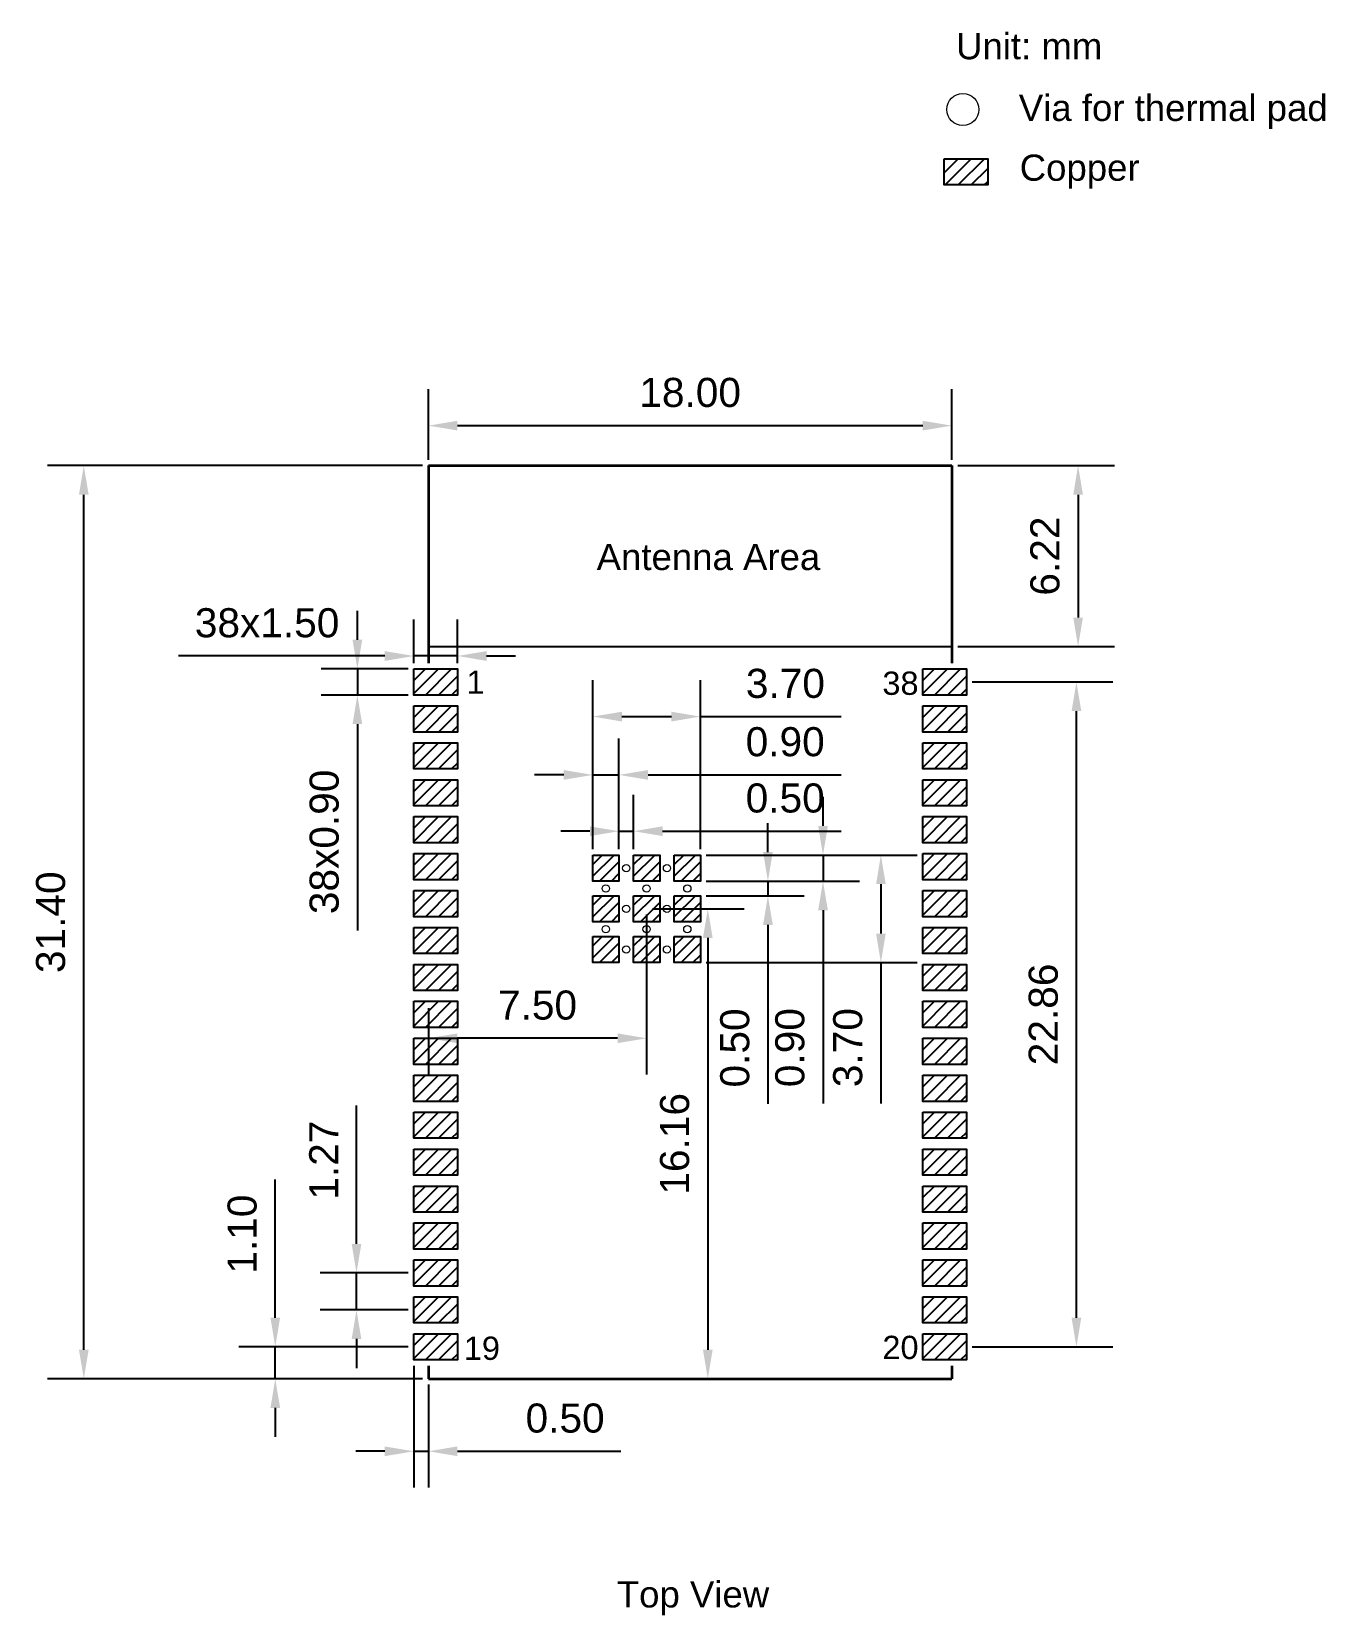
# Model space of a CAD drawing. Header units: millimetres. Extents: x 332.7 to 377.2, y 10.4 to 64.9.
import ezdxf

# ---------------------------------------------------------------- set-up
doc = ezdxf.new("R2010")
doc.units = ezdxf.units.MM
doc.layers.add('Outline', color=7, linetype='Continuous', lineweight=35)
doc.layers.add('细实线', color=7, linetype='Continuous', lineweight=15)
doc.layers.add('SOLDERMASKTOP_P', color=5, linetype='Continuous')
doc.styles.get("Standard").update_dxf_attribs({"font": 'arial.ttf'})
doc.dimstyles.new('ISO-25', dxfattribs={"dimtxt": 1, "dimasz": 1, "dimexe": 1.25, "dimexo": 0.2, "dimtad": 1, "dimzin": 1, "dimdsep": 46, "dimtxsty": 'Standard', "dimcen": 2.5, "dimadec": 0, "dimazin": 0, "dimtfac": 1, "dimtmove": 0, "dimatfit": 3, "dimfxl": 1, "dimarcsym": 0})

# ---------------------------------------------------------------- blocks, each defined once
blk = doc.blocks.new('*D856')
at = {"layer": 'Defpoints', "color": 0, "lineweight": -3, "transparency": 16777216}
for p in [(345.836, 43.385), (345.836, 42.941), (347.336, 42.941)]:
    blk.add_point(p, dxfattribs=at)
at = {"layer": '细实线', "color": 0, "lineweight": -2, "transparency": 16777216}
for p, q in [((345.836, 43.141), (345.836, 44.635)), ((347.336, 43.141), (347.336, 44.635)), ((344.836, 43.385), (337.741, 43.385)), ((347.336, 43.385), (345.836, 43.385)), ((348.336, 43.385), (349.336, 43.385))]:
    blk.add_line(p, q, dxfattribs=at)
at = {"layer": '细实线', "color": 0, "lineweight": -3, "transparency": 16777216}
for points in [[(344.836, 43.552), (344.836, 43.218), (345.836, 43.385)], [(348.336, 43.552), (348.336, 43.218), (347.336, 43.385)]]:
    blk.add_solid(points, dxfattribs=at)
at = {"layer": '细实线', "color": 0, "lineweight": -3, "transparency": 16777216, "insert": (340.789, 44.521), "char_height": 1, "attachment_point": 5}
blk.add_mtext('38x1.50', dxfattribs=at)
blk = doc.blocks.new('*D857')
at = {"layer": 'Defpoints', "color": 0, "lineweight": -3, "transparency": 16777216}
for p in [(345.836, 42.941), (343.893, 42.041), (345.836, 42.041)]:
    blk.add_point(p, dxfattribs=at)
at = {"layer": '细实线', "color": 0, "lineweight": -2, "transparency": 16777216}
for p, q in [((343.893, 43.941), (343.893, 44.941)), ((345.636, 42.941), (342.643, 42.941)), ((343.893, 42.941), (343.893, 42.041)), ((345.636, 42.041), (342.643, 42.041)), ((343.893, 41.041), (343.893, 33.945))]:
    blk.add_line(p, q, dxfattribs=at)
at = {"layer": '细实线', "color": 0, "lineweight": -3, "transparency": 16777216}
for points in [[(343.727, 43.941), (344.06, 43.941), (343.893, 42.941)], [(343.727, 41.041), (344.06, 41.041), (343.893, 42.041)]]:
    blk.add_solid(points, dxfattribs=at)
at = {"layer": '细实线', "color": 0, "lineweight": -3, "transparency": 16777216, "insert": (342.757, 36.993), "char_height": 1, "attachment_point": 5, "rotation": 90}
blk.add_mtext('38x0.90', dxfattribs=at)
blk = doc.blocks.new('*D858')
at = {"layer": 'Defpoints', "color": 0, "lineweight": -3, "transparency": 16777216}
for p in [(364.336, 51.305), (346.336, 49.931), (364.336, 49.931)]:
    blk.add_point(p, dxfattribs=at)
at = {"layer": '细实线', "color": 0, "lineweight": -2, "transparency": 16777216}
for p, q in [((346.336, 50.131), (346.336, 52.555)), ((364.336, 50.131), (364.336, 52.555)), ((347.336, 51.305), (363.336, 51.305))]:
    blk.add_line(p, q, dxfattribs=at)
at = {"layer": '细实线', "color": 0, "lineweight": -3, "transparency": 16777216}
for points in [[(347.336, 51.472), (347.336, 51.139), (346.336, 51.305)], [(363.336, 51.472), (363.336, 51.139), (364.336, 51.305)]]:
    blk.add_solid(points, dxfattribs=at)
at = {"layer": '细实线', "color": 0, "lineweight": -3, "transparency": 16777216, "insert": (355.336, 52.441), "char_height": 1, "attachment_point": 5}
blk.add_mtext('18.00', dxfattribs=at)
blk = doc.blocks.new('*D859')
at = {"layer": 'Defpoints', "color": 0, "lineweight": -3, "transparency": 16777216}
for p in [(334.486, 49.931), (346.336, 49.931), (346.336, 18.531)]:
    blk.add_point(p, dxfattribs=at)
at = {"layer": '细实线', "color": 0, "lineweight": -2, "transparency": 16777216}
for p, q in [((346.136, 49.931), (333.236, 49.931)), ((334.486, 19.531), (334.486, 48.931)), ((346.136, 18.531), (333.236, 18.531))]:
    blk.add_line(p, q, dxfattribs=at)
at = {"layer": '细实线', "color": 0, "lineweight": -3, "transparency": 16777216}
for points in [[(334.319, 48.931), (334.653, 48.931), (334.486, 49.931)], [(334.319, 19.531), (334.653, 19.531), (334.486, 18.531)]]:
    blk.add_solid(points, dxfattribs=at)
at = {"layer": '细实线', "color": 0, "lineweight": -3, "transparency": 16777216, "insert": (333.35, 34.231), "char_height": 1, "attachment_point": 5, "rotation": 90}
blk.add_mtext('31.40', dxfattribs=at)
blk = doc.blocks.new('*D860')
at = {"layer": 'Defpoints', "color": 0, "lineweight": -3, "transparency": 16777216}
for p in [(343.863, 22.171), (345.836, 22.171), (345.836, 20.901)]:
    blk.add_point(p, dxfattribs=at)
at = {"layer": '细实线', "color": 0, "lineweight": -2, "transparency": 16777216}
for p, q in [((343.863, 23.171), (343.863, 27.925)), ((345.636, 22.171), (342.613, 22.171)), ((343.863, 20.901), (343.863, 22.171)), ((345.636, 20.901), (342.613, 20.901)), ((343.863, 19.901), (343.863, 18.901))]:
    blk.add_line(p, q, dxfattribs=at)
at = {"layer": '细实线', "color": 0, "lineweight": -3, "transparency": 16777216}
for points in [[(343.697, 23.171), (344.03, 23.171), (343.863, 22.171)], [(343.697, 19.901), (344.03, 19.901), (343.863, 20.901)]]:
    blk.add_solid(points, dxfattribs=at)
at = {"layer": '细实线', "color": 0, "lineweight": -3, "transparency": 16777216, "insert": (342.736, 26.048), "char_height": 1, "attachment_point": 5, "rotation": 90}
blk.add_mtext('1.27', dxfattribs=at)
blk = doc.blocks.new('*D861')
at = {"layer": 'Defpoints', "color": 0, "lineweight": -3, "transparency": 16777216}
for p in [(341.07, 19.631), (345.836, 19.631), (346.336, 18.531)]:
    blk.add_point(p, dxfattribs=at)
at = {"layer": '细实线', "color": 0, "lineweight": -2, "transparency": 16777216}
for p, q in [((341.07, 20.631), (341.07, 25.381)), ((345.636, 19.631), (339.82, 19.631)), ((341.07, 18.531), (341.07, 19.631)), ((346.136, 18.531), (339.82, 18.531)), ((341.07, 17.531), (341.07, 16.531))]:
    blk.add_line(p, q, dxfattribs=at)
at = {"layer": '细实线', "color": 0, "lineweight": -3, "transparency": 16777216}
for points in [[(340.904, 20.631), (341.237, 20.631), (341.07, 19.631)], [(340.904, 17.531), (341.237, 17.531), (341.07, 18.531)]]:
    blk.add_solid(points, dxfattribs=at)
at = {"layer": '细实线', "color": 0, "lineweight": -3, "transparency": 16777216, "insert": (339.935, 23.506), "char_height": 1, "attachment_point": 5, "rotation": 90}
blk.add_mtext('1.10', dxfattribs=at)
blk = doc.blocks.new('*D862')
at = {"layer": 'Defpoints', "color": 0, "lineweight": -3, "transparency": 16777216}
for p in [(364.336, 49.931), (364.336, 43.708), (368.675, 43.708)]:
    blk.add_point(p, dxfattribs=at)
at = {"layer": '细实线', "color": 0, "lineweight": -2, "transparency": 16777216}
for p, q in [((364.536, 49.931), (369.925, 49.931)), ((368.675, 48.931), (368.675, 44.708)), ((364.536, 43.708), (369.925, 43.708))]:
    blk.add_line(p, q, dxfattribs=at)
at = {"layer": '细实线', "color": 0, "lineweight": -3, "transparency": 16777216}
for points in [[(368.509, 48.931), (368.842, 48.931), (368.675, 49.931)], [(368.509, 44.708), (368.842, 44.708), (368.675, 43.708)]]:
    blk.add_solid(points, dxfattribs=at)
at = {"layer": '细实线', "color": 0, "lineweight": -3, "transparency": 16777216, "insert": (367.54, 46.82), "char_height": 1, "attachment_point": 5, "rotation": 90}
blk.add_mtext('6.22', dxfattribs=at)
blk = doc.blocks.new('*D863')
at = {"layer": 'Defpoints', "color": 0, "lineweight": -3, "transparency": 16777216}
for p in [(345.836, 19.181), (346.336, 18.531), (346.336, 16.039)]:
    blk.add_point(p, dxfattribs=at)
at = {"layer": '细实线', "color": 0, "lineweight": -2, "transparency": 16777216}
for p, q in [((345.836, 18.981), (345.836, 14.789)), ((346.336, 18.331), (346.336, 14.789)), ((344.836, 16.039), (343.836, 16.039)), ((345.836, 16.039), (346.336, 16.039)), ((347.336, 16.039), (352.958, 16.039))]:
    blk.add_line(p, q, dxfattribs=at)
at = {"layer": '细实线', "color": 0, "lineweight": -3, "transparency": 16777216}
for points in [[(344.836, 16.206), (344.836, 15.873), (345.836, 16.039)], [(347.336, 16.206), (347.336, 15.873), (346.336, 16.039)]]:
    blk.add_solid(points, dxfattribs=at)
at = {"layer": '细实线', "color": 0, "lineweight": -3, "transparency": 16777216, "insert": (351.036, 17.175), "char_height": 1, "attachment_point": 5}
blk.add_mtext('0.50', dxfattribs=at)
blk = doc.blocks.new('*D864')
at = {"layer": 'Defpoints', "color": 0, "lineweight": -3, "transparency": 16777216}
for p in [(364.836, 42.491), (368.618, 42.491), (364.836, 19.631)]:
    blk.add_point(p, dxfattribs=at)
at = {"layer": '细实线', "color": 0, "lineweight": -2, "transparency": 16777216}
for p, q in [((365.036, 42.491), (369.868, 42.491)), ((368.618, 20.631), (368.618, 41.491)), ((365.036, 19.631), (369.868, 19.631))]:
    blk.add_line(p, q, dxfattribs=at)
at = {"layer": '细实线', "color": 0, "lineweight": -3, "transparency": 16777216}
for points in [[(368.452, 41.491), (368.785, 41.491), (368.618, 42.491)], [(368.452, 20.631), (368.785, 20.631), (368.618, 19.631)]]:
    blk.add_solid(points, dxfattribs=at)
at = {"layer": '细实线', "color": 0, "lineweight": -3, "transparency": 16777216, "insert": (367.483, 31.061), "char_height": 1, "attachment_point": 5, "rotation": 90}
blk.add_mtext('22.86', dxfattribs=at)
blk = doc.blocks.new('*D865')
at = {"layer": 'Defpoints', "color": 0, "lineweight": -3, "transparency": 16777216}
for p in [(355.689, 41.301), (351.989, 36.541), (355.689, 36.541)]:
    blk.add_point(p, dxfattribs=at)
at = {"layer": '细实线', "color": 0, "lineweight": -2, "transparency": 16777216}
for p, q in [((351.989, 36.741), (351.989, 42.551)), ((355.689, 36.741), (355.689, 42.551)), ((352.989, 41.301), (354.689, 41.301)), ((355.689, 41.301), (360.533, 41.301))]:
    blk.add_line(p, q, dxfattribs=at)
at = {"layer": '细实线', "color": 0, "lineweight": -3, "transparency": 16777216}
for points in [[(352.989, 41.468), (352.989, 41.134), (351.989, 41.301)], [(354.689, 41.468), (354.689, 41.134), (355.689, 41.301)]]:
    blk.add_solid(points, dxfattribs=at)
at = {"layer": '细实线', "color": 0, "lineweight": -3, "transparency": 16777216, "insert": (358.611, 42.437), "char_height": 1, "attachment_point": 5}
blk.add_mtext('3.70', dxfattribs=at)
blk = doc.blocks.new('*D866')
at = {"layer": 'Defpoints', "color": 0, "lineweight": -3, "transparency": 16777216}
for p in [(352.889, 39.296), (351.989, 36.541), (352.889, 36.541)]:
    blk.add_point(p, dxfattribs=at)
at = {"layer": '细实线', "color": 0, "lineweight": -2, "transparency": 16777216}
for p, q in [((351.989, 36.741), (351.989, 40.546)), ((352.889, 36.741), (352.889, 40.546)), ((350.989, 39.296), (349.989, 39.296)), ((351.989, 39.296), (352.889, 39.296)), ((353.889, 39.296), (360.526, 39.296))]:
    blk.add_line(p, q, dxfattribs=at)
at = {"layer": '细实线', "color": 0, "lineweight": -3, "transparency": 16777216}
for points in [[(350.989, 39.463), (350.989, 39.129), (351.989, 39.296)], [(353.889, 39.463), (353.889, 39.129), (352.889, 39.296)]]:
    blk.add_solid(points, dxfattribs=at)
at = {"layer": '细实线', "color": 0, "lineweight": -3, "transparency": 16777216, "insert": (358.604, 40.431), "char_height": 1, "attachment_point": 5}
blk.add_mtext('0.90', dxfattribs=at)
blk = doc.blocks.new('*D867')
at = {"layer": 'Defpoints', "color": 0, "lineweight": -3, "transparency": 16777216}
for p in [(353.389, 37.36), (352.889, 36.541), (353.389, 36.541)]:
    blk.add_point(p, dxfattribs=at)
at = {"layer": '细实线', "color": 0, "lineweight": -2, "transparency": 16777216}
for p, q in [((352.889, 36.741), (352.889, 38.61)), ((353.389, 36.741), (353.389, 38.61)), ((351.889, 37.36), (350.889, 37.36)), ((352.889, 37.36), (353.389, 37.36)), ((354.389, 37.36), (360.526, 37.36))]:
    blk.add_line(p, q, dxfattribs=at)
at = {"layer": '细实线', "color": 0, "lineweight": -3, "transparency": 16777216}
for points in [[(351.889, 37.527), (351.889, 37.194), (352.889, 37.36)], [(354.389, 37.527), (354.389, 37.194), (353.389, 37.36)]]:
    blk.add_solid(points, dxfattribs=at)
at = {"layer": '细实线', "color": 0, "lineweight": -3, "transparency": 16777216, "insert": (358.604, 38.496), "char_height": 1, "attachment_point": 5}
blk.add_mtext('0.50', dxfattribs=at)
blk = doc.blocks.new('*D868')
at = {"layer": 'Defpoints', "color": 0, "lineweight": -3, "transparency": 16777216}
for p in [(355.689, 36.541), (355.689, 32.841), (361.895, 32.841)]:
    blk.add_point(p, dxfattribs=at)
at = {"layer": '细实线', "color": 0, "lineweight": -2, "transparency": 16777216}
for p, q in [((355.889, 36.541), (363.145, 36.541)), ((361.895, 35.541), (361.895, 33.841)), ((355.889, 32.841), (363.145, 32.841)), ((361.895, 32.841), (361.895, 27.998))]:
    blk.add_line(p, q, dxfattribs=at)
at = {"layer": '细实线', "color": 0, "lineweight": -3, "transparency": 16777216}
for points in [[(361.729, 35.541), (362.062, 35.541), (361.895, 36.541)], [(361.729, 33.841), (362.062, 33.841), (361.895, 32.841)]]:
    blk.add_solid(points, dxfattribs=at)
at = {"layer": '细实线', "color": 0, "lineweight": -3, "transparency": 16777216, "insert": (360.759, 29.919), "char_height": 1, "attachment_point": 5, "rotation": 90}
blk.add_mtext('3.70', dxfattribs=at)
blk = doc.blocks.new('*D869')
at = {"layer": 'Defpoints', "color": 0, "lineweight": -3, "transparency": 16777216}
for p in [(355.689, 36.541), (355.689, 35.641), (359.904, 35.641)]:
    blk.add_point(p, dxfattribs=at)
at = {"layer": '细实线', "color": 0, "lineweight": -2, "transparency": 16777216}
for p, q in [((359.904, 37.541), (359.904, 38.541)), ((355.889, 36.541), (361.154, 36.541)), ((359.904, 36.541), (359.904, 35.641)), ((355.889, 35.641), (361.154, 35.641)), ((359.904, 34.641), (359.904, 27.997))]:
    blk.add_line(p, q, dxfattribs=at)
at = {"layer": '细实线', "color": 0, "lineweight": -3, "transparency": 16777216}
for points in [[(359.737, 37.541), (360.071, 37.541), (359.904, 36.541)], [(359.737, 34.641), (360.071, 34.641), (359.904, 35.641)]]:
    blk.add_solid(points, dxfattribs=at)
at = {"layer": '细实线', "color": 0, "lineweight": -3, "transparency": 16777216, "insert": (358.769, 29.919), "char_height": 1, "attachment_point": 5, "rotation": 90}
blk.add_mtext('0.90', dxfattribs=at)
blk = doc.blocks.new('*D870')
at = {"layer": 'Defpoints', "color": 0, "lineweight": -3, "transparency": 16777216}
for p in [(355.689, 35.641), (355.689, 35.141), (358.01, 35.141)]:
    blk.add_point(p, dxfattribs=at)
at = {"layer": '细实线', "color": 0, "lineweight": -2, "transparency": 16777216}
for p, q in [((358.01, 36.641), (358.01, 37.641)), ((355.889, 35.641), (359.26, 35.641)), ((358.01, 35.641), (358.01, 35.141)), ((355.889, 35.141), (359.26, 35.141)), ((358.01, 34.141), (358.01, 27.985))]:
    blk.add_line(p, q, dxfattribs=at)
at = {"layer": '细实线', "color": 0, "lineweight": -3, "transparency": 16777216}
for points in [[(357.844, 36.641), (358.177, 36.641), (358.01, 35.641)], [(357.844, 34.141), (358.177, 34.141), (358.01, 35.141)]]:
    blk.add_solid(points, dxfattribs=at)
at = {"layer": '细实线', "color": 0, "lineweight": -3, "transparency": 16777216, "insert": (356.875, 29.908), "char_height": 1, "attachment_point": 5, "rotation": 90}
blk.add_mtext('0.50', dxfattribs=at)
blk = doc.blocks.new('*D871')
at = {"layer": 'Defpoints', "color": 0, "lineweight": -3, "transparency": 16777216}
for p in [(353.839, 34.691), (354.039, 18.531), (355.942, 18.531)]:
    blk.add_point(p, dxfattribs=at)
at = {"layer": '细实线', "color": 0, "lineweight": -2, "transparency": 16777216}
for p, q in [((354.039, 34.691), (357.192, 34.691)), ((355.942, 33.691), (355.942, 19.531)), ((354.239, 18.531), (357.192, 18.531))]:
    blk.add_line(p, q, dxfattribs=at)
at = {"layer": '细实线', "color": 0, "lineweight": -3, "transparency": 16777216}
for points in [[(355.776, 33.691), (356.109, 33.691), (355.942, 34.691)], [(355.776, 19.531), (356.109, 19.531), (355.942, 18.531)]]:
    blk.add_solid(points, dxfattribs=at)
at = {"layer": '细实线', "color": 0, "lineweight": -3, "transparency": 16777216, "insert": (354.807, 26.611), "char_height": 1, "attachment_point": 5, "rotation": 90}
blk.add_mtext('16.16', dxfattribs=at)
blk = doc.blocks.new('*D872')
at = {"layer": 'Defpoints', "color": 0, "lineweight": -3, "transparency": 16777216}
for p in [(353.839, 34.691), (346.336, 31.475), (346.336, 30.24)]:
    blk.add_point(p, dxfattribs=at)
at = {"layer": '细实线', "color": 0, "lineweight": -2, "transparency": 16777216}
for p, q in [((353.839, 34.491), (353.839, 28.99)), ((346.336, 31.275), (346.336, 28.99)), ((352.839, 30.24), (347.336, 30.24))]:
    blk.add_line(p, q, dxfattribs=at)
at = {"layer": '细实线', "color": 0, "lineweight": -3, "transparency": 16777216}
for points in [[(347.336, 30.407), (347.336, 30.074), (346.336, 30.24)], [(352.839, 30.407), (352.839, 30.074), (353.839, 30.24)]]:
    blk.add_solid(points, dxfattribs=at)
at = {"layer": '细实线', "color": 0, "lineweight": -3, "transparency": 16777216, "insert": (350.088, 31.376), "char_height": 1, "attachment_point": 5}
blk.add_mtext('7.50', dxfattribs=at)

msp = doc.modelspace()

# ---------------------------------------------------------------- hatches: boundary and pattern name
at = {"layer": 'SOLDERMASKTOP_P'}
h = msp.add_hatch(dxfattribs=at)
h.set_pattern_fill('ANSI31', color=256, scale=0.1)
h.set_pattern_definition([(45, (-122.9315, 53.43962), (-0.2245064, 0.2245064), [])])
h.paths.add_polyline_path([(364.07, 60.482), (364.07, 59.582), (365.57, 59.582), (365.57, 60.482)])
at = {"layer": '细实线', "lineweight": -3}
h = msp.add_hatch(dxfattribs=at)
h.set_pattern_fill('ANSI31', color=5, scale=0.1)
h.set_pattern_definition([(45, (122.5079, -56.41104), (-0.2245064, 0.2245064), [])])
h.paths.add_polyline_path([(345.836, 42.941), (345.836, 42.041), (347.336, 42.041), (347.336, 42.941)])
h = msp.add_hatch(dxfattribs=at)
h.set_pattern_fill('ANSI31', color=5, scale=0.1)
h.set_pattern_definition([(45, (140.0079, -56.41104), (-0.2245064, 0.2245064), [])])
h.paths.add_polyline_path([(363.336, 42.941), (363.336, 42.041), (364.836, 42.041), (364.836, 42.941)])
h = msp.add_hatch(dxfattribs=at)
h.set_pattern_fill('ANSI31', color=5, scale=0.1)
h.set_pattern_definition([(45, (122.5079, -57.68104), (-0.2245064, 0.2245064), [])])
h.paths.add_polyline_path([(345.836, 41.671), (345.836, 40.771), (347.336, 40.771), (347.336, 41.671)])
h = msp.add_hatch(dxfattribs=at)
h.set_pattern_fill('ANSI31', color=5, scale=0.1)
h.set_pattern_definition([(45, (140.0079, -57.68104), (-0.2245064, 0.2245064), [])])
h.paths.add_polyline_path([(363.336, 41.671), (363.336, 40.771), (364.836, 40.771), (364.836, 41.671)])
h = msp.add_hatch(dxfattribs=at)
h.set_pattern_fill('ANSI31', color=5, scale=0.1)
h.set_pattern_definition([(45, (122.5079, -58.95104), (-0.2245064, 0.2245064), [])])
h.paths.add_polyline_path([(345.836, 40.401), (345.836, 39.501), (347.336, 39.501), (347.336, 40.401)])
h = msp.add_hatch(dxfattribs=at)
h.set_pattern_fill('ANSI31', color=5, scale=0.1)
h.set_pattern_definition([(45, (140.0079, -58.95104), (-0.2245064, 0.2245064), [])])
h.paths.add_polyline_path([(363.336, 40.401), (363.336, 39.501), (364.836, 39.501), (364.836, 40.401)])
h = msp.add_hatch(dxfattribs=at)
h.set_pattern_fill('ANSI31', color=5, scale=0.1)
h.set_pattern_definition([(45, (122.5079, -60.22104), (-0.2245064, 0.2245064), [])])
h.paths.add_polyline_path([(345.836, 39.131), (345.836, 38.231), (347.336, 38.231), (347.336, 39.131)])
h = msp.add_hatch(dxfattribs=at)
h.set_pattern_fill('ANSI31', color=5, scale=0.1)
h.set_pattern_definition([(45, (140.0079, -60.22104), (-0.2245064, 0.2245064), [])])
h.paths.add_polyline_path([(363.336, 39.131), (363.336, 38.231), (364.836, 38.231), (364.836, 39.131)])
h = msp.add_hatch(dxfattribs=at)
h.set_pattern_fill('ANSI31', color=5, scale=0.1)
h.set_pattern_definition([(45, (122.5079, -61.49104), (-0.2245064, 0.2245064), [])])
h.paths.add_polyline_path([(345.836, 37.861), (345.836, 36.961), (347.336, 36.961), (347.336, 37.861)])
h = msp.add_hatch(dxfattribs=at)
h.set_pattern_fill('ANSI31', color=5, scale=0.1)
h.set_pattern_definition([(45, (140.0079, -61.49104), (-0.2245064, 0.2245064), [])])
h.paths.add_polyline_path([(363.336, 37.861), (363.336, 36.961), (364.836, 36.961), (364.836, 37.861)])
h = msp.add_hatch(dxfattribs=at)
h.set_pattern_fill('ANSI31', color=5, scale=0.1)
h.set_pattern_definition([(45, (122.5079, -62.76104), (-0.2245064, 0.2245064), [])])
h.paths.add_polyline_path([(345.836, 36.591), (345.836, 35.691), (347.336, 35.691), (347.336, 36.591)])
h = msp.add_hatch(dxfattribs=at)
h.set_pattern_fill('ANSI31', color=5, scale=0.09)
h.set_pattern_definition([(45, (145.41022, -64.89082), (-0.20205576, 0.20205576), [])])
h.paths.add_polyline_path([(351.989, 36.541), (351.989, 35.641), (352.889, 35.641), (352.889, 36.541)])
h = msp.add_hatch(dxfattribs=at)
h.set_pattern_fill('ANSI31', color=5, scale=0.09)
h.set_pattern_definition([(45, (146.81022, -64.89082), (-0.20205576, 0.20205576), [])])
h.paths.add_polyline_path([(353.389, 36.541), (353.389, 35.641), (354.289, 35.641), (354.289, 36.541)])
h = msp.add_hatch(dxfattribs=at)
h.set_pattern_fill('ANSI31', color=5, scale=0.09)
h.set_pattern_definition([(45, (148.21022, -64.89082), (-0.20205576, 0.20205576), [])])
h.paths.add_polyline_path([(354.789, 36.541), (354.789, 35.641), (355.689, 35.641), (355.689, 36.541)])
h = msp.add_hatch(dxfattribs=at)
h.set_pattern_fill('ANSI31', color=5, scale=0.1)
h.set_pattern_definition([(45, (140.0079, -62.76104), (-0.2245064, 0.2245064), [])])
h.paths.add_polyline_path([(363.336, 36.591), (363.336, 35.691), (364.836, 35.691), (364.836, 36.591)])
h = msp.add_hatch(dxfattribs=at)
h.set_pattern_fill('ANSI31', color=5, scale=0.1)
h.set_pattern_definition([(45, (122.5079, -64.03104), (-0.2245064, 0.2245064), [])])
h.paths.add_polyline_path([(345.836, 35.321), (345.836, 34.421), (347.336, 34.421), (347.336, 35.321)])
h = msp.add_hatch(dxfattribs=at)
h.set_pattern_fill('ANSI31', color=5, scale=0.09)
h.set_pattern_definition([(45, (145.41022, -66.29082), (-0.20205576, 0.20205576), [])])
h.paths.add_polyline_path([(351.989, 35.141), (351.989, 34.241), (352.889, 34.241), (352.889, 35.141)])
h = msp.add_hatch(dxfattribs=at)
h.set_pattern_fill('ANSI31', color=5, scale=0.09)
h.set_pattern_definition([(45, (146.81022, -66.29082), (-0.20205576, 0.20205576), [])])
h.paths.add_polyline_path([(353.389, 35.141), (353.389, 34.241), (354.289, 34.241), (354.289, 35.141)])
h = msp.add_hatch(dxfattribs=at)
h.set_pattern_fill('ANSI31', color=5, scale=0.09)
h.set_pattern_definition([(45, (148.21022, -66.29082), (-0.20205576, 0.20205576), [])])
h.paths.add_polyline_path([(354.789, 35.141), (354.789, 34.241), (355.689, 34.241), (355.689, 35.141)])
h = msp.add_hatch(dxfattribs=at)
h.set_pattern_fill('ANSI31', color=5, scale=0.1)
h.set_pattern_definition([(45, (140.0079, -64.03104), (-0.2245064, 0.2245064), [])])
h.paths.add_polyline_path([(363.336, 35.321), (363.336, 34.421), (364.836, 34.421), (364.836, 35.321)])
h = msp.add_hatch(dxfattribs=at)
h.set_pattern_fill('ANSI31', color=5, scale=0.1)
h.set_pattern_definition([(45, (122.5079, -65.30104), (-0.2245064, 0.2245064), [])])
h.paths.add_polyline_path([(345.836, 34.051), (345.836, 33.151), (347.336, 33.151), (347.336, 34.051)])
h = msp.add_hatch(dxfattribs=at)
h.set_pattern_fill('ANSI31', color=5, scale=0.1)
h.set_pattern_definition([(45, (140.0079, -65.30104), (-0.2245064, 0.2245064), [])])
h.paths.add_polyline_path([(363.336, 34.051), (363.336, 33.151), (364.836, 33.151), (364.836, 34.051)])
h = msp.add_hatch(dxfattribs=at)
h.set_pattern_fill('ANSI31', color=5, scale=0.09)
h.set_pattern_definition([(45, (145.41022, -67.69082), (-0.20205576, 0.20205576), [])])
h.paths.add_polyline_path([(351.989, 33.741), (351.989, 32.841), (352.889, 32.841), (352.889, 33.741)])
h = msp.add_hatch(dxfattribs=at)
h.set_pattern_fill('ANSI31', color=5, scale=0.09)
h.set_pattern_definition([(45, (146.81022, -67.69082), (-0.20205576, 0.20205576), [])])
h.paths.add_polyline_path([(353.389, 33.741), (353.389, 32.841), (354.289, 32.841), (354.289, 33.741)])
h = msp.add_hatch(dxfattribs=at)
h.set_pattern_fill('ANSI31', color=5, scale=0.09)
h.set_pattern_definition([(45, (148.21022, -67.69082), (-0.20205576, 0.20205576), [])])
h.paths.add_polyline_path([(354.789, 33.741), (354.789, 32.841), (355.689, 32.841), (355.689, 33.741)])
h = msp.add_hatch(dxfattribs=at)
h.set_pattern_fill('ANSI31', color=5, scale=0.1)
h.set_pattern_definition([(45, (122.5079, -66.57104), (-0.2245064, 0.2245064), [])])
h.paths.add_polyline_path([(345.836, 32.781), (345.836, 31.881), (347.336, 31.881), (347.336, 32.781)])
h = msp.add_hatch(dxfattribs=at)
h.set_pattern_fill('ANSI31', color=5, scale=0.1)
h.set_pattern_definition([(45, (140.0079, -66.57104), (-0.2245064, 0.2245064), [])])
h.paths.add_polyline_path([(363.336, 32.781), (363.336, 31.881), (364.836, 31.881), (364.836, 32.781)])
h = msp.add_hatch(dxfattribs=at)
h.set_pattern_fill('ANSI31', color=5, scale=0.1)
h.set_pattern_definition([(45, (122.5079, -67.84104), (-0.2245064, 0.2245064), [])])
h.paths.add_polyline_path([(345.836, 31.511), (345.836, 30.611), (347.336, 30.611), (347.336, 31.511)])
h = msp.add_hatch(dxfattribs=at)
h.set_pattern_fill('ANSI31', color=5, scale=0.1)
h.set_pattern_definition([(45, (140.0079, -67.84104), (-0.2245064, 0.2245064), [])])
h.paths.add_polyline_path([(363.336, 31.511), (363.336, 30.611), (364.836, 30.611), (364.836, 31.511)])
h = msp.add_hatch(dxfattribs=at)
h.set_pattern_fill('ANSI31', color=5, scale=0.1)
h.set_pattern_definition([(45, (122.5079, -69.11104), (-0.2245064, 0.2245064), [])])
h.paths.add_polyline_path([(345.836, 30.241), (345.836, 29.341), (347.336, 29.341), (347.336, 30.241)])
h = msp.add_hatch(dxfattribs=at)
h.set_pattern_fill('ANSI31', color=5, scale=0.1)
h.set_pattern_definition([(45, (140.0079, -69.11104), (-0.2245064, 0.2245064), [])])
h.paths.add_polyline_path([(363.336, 30.241), (363.336, 29.341), (364.836, 29.341), (364.836, 30.241)])
h = msp.add_hatch(dxfattribs=at)
h.set_pattern_fill('ANSI31', color=5, scale=0.1)
h.set_pattern_definition([(45, (122.5079, -70.38104), (-0.2245064, 0.2245064), [])])
h.paths.add_polyline_path([(345.836, 28.971), (345.836, 28.071), (347.336, 28.071), (347.336, 28.971)])
h = msp.add_hatch(dxfattribs=at)
h.set_pattern_fill('ANSI31', color=5, scale=0.1)
h.set_pattern_definition([(45, (140.0079, -70.38104), (-0.2245064, 0.2245064), [])])
h.paths.add_polyline_path([(363.336, 28.971), (363.336, 28.071), (364.836, 28.071), (364.836, 28.971)])
h = msp.add_hatch(dxfattribs=at)
h.set_pattern_fill('ANSI31', color=5, scale=0.1)
h.set_pattern_definition([(45, (122.5079, -71.65104), (-0.2245064, 0.2245064), [])])
h.paths.add_polyline_path([(345.836, 27.701), (345.836, 26.801), (347.336, 26.801), (347.336, 27.701)])
h = msp.add_hatch(dxfattribs=at)
h.set_pattern_fill('ANSI31', color=5, scale=0.1)
h.set_pattern_definition([(45, (140.0079, -71.65104), (-0.2245064, 0.2245064), [])])
h.paths.add_polyline_path([(363.336, 27.701), (363.336, 26.801), (364.836, 26.801), (364.836, 27.701)])
h = msp.add_hatch(dxfattribs=at)
h.set_pattern_fill('ANSI31', color=5, scale=0.1)
h.set_pattern_definition([(45, (122.5079, -72.92104), (-0.2245064, 0.2245064), [])])
h.paths.add_polyline_path([(345.836, 26.431), (345.836, 25.531), (347.336, 25.531), (347.336, 26.431)])
h = msp.add_hatch(dxfattribs=at)
h.set_pattern_fill('ANSI31', color=5, scale=0.1)
h.set_pattern_definition([(45, (140.0079, -72.92104), (-0.2245064, 0.2245064), [])])
h.paths.add_polyline_path([(363.336, 26.431), (363.336, 25.531), (364.836, 25.531), (364.836, 26.431)])
h = msp.add_hatch(dxfattribs=at)
h.set_pattern_fill('ANSI31', color=5, scale=0.1)
h.set_pattern_definition([(45, (122.5079, -74.19104), (-0.2245064, 0.2245064), [])])
h.paths.add_polyline_path([(345.836, 25.161), (345.836, 24.261), (347.336, 24.261), (347.336, 25.161)])
h = msp.add_hatch(dxfattribs=at)
h.set_pattern_fill('ANSI31', color=5, scale=0.1)
h.set_pattern_definition([(45, (140.0079, -74.19104), (-0.2245064, 0.2245064), [])])
h.paths.add_polyline_path([(363.336, 25.161), (363.336, 24.261), (364.836, 24.261), (364.836, 25.161)])
h = msp.add_hatch(dxfattribs=at)
h.set_pattern_fill('ANSI31', color=5, scale=0.1)
h.set_pattern_definition([(45, (122.5079, -75.46104), (-0.2245064, 0.2245064), [])])
h.paths.add_polyline_path([(345.836, 23.891), (345.836, 22.991), (347.336, 22.991), (347.336, 23.891)])
h = msp.add_hatch(dxfattribs=at)
h.set_pattern_fill('ANSI31', color=5, scale=0.1)
h.set_pattern_definition([(45, (140.0079, -75.46104), (-0.2245064, 0.2245064), [])])
h.paths.add_polyline_path([(363.336, 23.891), (363.336, 22.991), (364.836, 22.991), (364.836, 23.891)])
h = msp.add_hatch(dxfattribs=at)
h.set_pattern_fill('ANSI31', color=5, scale=0.1)
h.set_pattern_definition([(45, (122.5079, -76.73104), (-0.2245064, 0.2245064), [])])
h.paths.add_polyline_path([(345.836, 22.621), (345.836, 21.721), (347.336, 21.721), (347.336, 22.621)])
h = msp.add_hatch(dxfattribs=at)
h.set_pattern_fill('ANSI31', color=5, scale=0.1)
h.set_pattern_definition([(45, (140.0079, -76.73104), (-0.2245064, 0.2245064), [])])
h.paths.add_polyline_path([(363.336, 22.621), (363.336, 21.721), (364.836, 21.721), (364.836, 22.621)])
h = msp.add_hatch(dxfattribs=at)
h.set_pattern_fill('ANSI31', color=5, scale=0.1)
h.set_pattern_definition([(45, (122.5079, -78.00104), (-0.2245064, 0.2245064), [])])
h.paths.add_polyline_path([(345.836, 21.351), (345.836, 20.451), (347.336, 20.451), (347.336, 21.351)])
h = msp.add_hatch(dxfattribs=at)
h.set_pattern_fill('ANSI31', color=5, scale=0.1)
h.set_pattern_definition([(45, (140.0079, -78.00104), (-0.2245064, 0.2245064), [])])
h.paths.add_polyline_path([(363.336, 21.351), (363.336, 20.451), (364.836, 20.451), (364.836, 21.351)])
h = msp.add_hatch(dxfattribs=at)
h.set_pattern_fill('ANSI31', color=5, scale=0.1)
h.set_pattern_definition([(45, (122.5079, -79.27104), (-0.2245064, 0.2245064), [])])
h.paths.add_polyline_path([(345.836, 20.081), (345.836, 19.181), (347.336, 19.181), (347.336, 20.081)])
h = msp.add_hatch(dxfattribs=at)
h.set_pattern_fill('ANSI31', color=5, scale=0.1)
h.set_pattern_definition([(45, (140.0079, -79.27104), (-0.2245064, 0.2245064), [])])
h.paths.add_polyline_path([(363.336, 20.081), (363.336, 19.181), (364.836, 19.181), (364.836, 20.081)])

# ---------------------------------------------------------------- linework, layer by layer
at = {"layer": 'Outline'}
for p, q in [((346.336, 49.931), (364.336, 49.931)), ((346.336, 49.931), (346.336, 43.141)), ((364.336, 49.931), (364.336, 43.141)), ((346.336, 18.981), (346.336, 18.531)), ((346.336, 18.531), (364.336, 18.531)), ((364.336, 18.981), (364.336, 18.531))]:
    msp.add_line(p, q, dxfattribs=at)
at = {"layer": 'SOLDERMASKTOP_P'}
for points in [[(364.07, 60.482), (365.57, 60.482), (365.57, 59.582), (364.07, 59.582)], [(345.836, 42.941), (347.336, 42.941), (347.336, 42.041), (345.836, 42.041)], [(363.336, 42.941), (364.836, 42.941), (364.836, 42.041), (363.336, 42.041)], [(345.836, 41.671), (347.336, 41.671), (347.336, 40.771), (345.836, 40.771)], [(363.336, 41.671), (364.836, 41.671), (364.836, 40.771), (363.336, 40.771)], [(345.836, 40.401), (347.336, 40.401), (347.336, 39.501), (345.836, 39.501)], [(363.336, 40.401), (364.836, 40.401), (364.836, 39.501), (363.336, 39.501)], [(345.836, 39.131), (347.336, 39.131), (347.336, 38.231), (345.836, 38.231)], [(363.336, 39.131), (364.836, 39.131), (364.836, 38.231), (363.336, 38.231)], [(345.836, 37.861), (347.336, 37.861), (347.336, 36.961), (345.836, 36.961)], [(363.336, 37.861), (364.836, 37.861), (364.836, 36.961), (363.336, 36.961)], [(345.836, 36.591), (347.336, 36.591), (347.336, 35.691), (345.836, 35.691)], [(363.336, 36.591), (364.836, 36.591), (364.836, 35.691), (363.336, 35.691)], [(345.836, 35.321), (347.336, 35.321), (347.336, 34.421), (345.836, 34.421)], [(363.336, 35.321), (364.836, 35.321), (364.836, 34.421), (363.336, 34.421)], [(345.836, 34.051), (347.336, 34.051), (347.336, 33.151), (345.836, 33.151)], [(363.336, 34.051), (364.836, 34.051), (364.836, 33.151), (363.336, 33.151)], [(345.836, 32.781), (347.336, 32.781), (347.336, 31.881), (345.836, 31.881)], [(363.336, 32.781), (364.836, 32.781), (364.836, 31.881), (363.336, 31.881)], [(345.836, 31.511), (347.336, 31.511), (347.336, 30.611), (345.836, 30.611)], [(363.336, 31.511), (364.836, 31.511), (364.836, 30.611), (363.336, 30.611)], [(345.836, 30.241), (347.336, 30.241), (347.336, 29.341), (345.836, 29.341)], [(363.336, 30.241), (364.836, 30.241), (364.836, 29.341), (363.336, 29.341)], [(345.836, 28.971), (347.336, 28.971), (347.336, 28.071), (345.836, 28.071)], [(363.336, 28.971), (364.836, 28.971), (364.836, 28.071), (363.336, 28.071)], [(345.836, 27.701), (347.336, 27.701), (347.336, 26.801), (345.836, 26.801)], [(363.336, 27.701), (364.836, 27.701), (364.836, 26.801), (363.336, 26.801)], [(345.836, 26.431), (347.336, 26.431), (347.336, 25.531), (345.836, 25.531)], [(363.336, 26.431), (364.836, 26.431), (364.836, 25.531), (363.336, 25.531)], [(345.836, 25.161), (347.336, 25.161), (347.336, 24.261), (345.836, 24.261)], [(363.336, 25.161), (364.836, 25.161), (364.836, 24.261), (363.336, 24.261)], [(345.836, 23.891), (347.336, 23.891), (347.336, 22.991), (345.836, 22.991)], [(363.336, 23.891), (364.836, 23.891), (364.836, 22.991), (363.336, 22.991)], [(345.836, 22.621), (347.336, 22.621), (347.336, 21.721), (345.836, 21.721)], [(363.336, 22.621), (364.836, 22.621), (364.836, 21.721), (363.336, 21.721)], [(345.836, 21.351), (347.336, 21.351), (347.336, 20.451), (345.836, 20.451)], [(363.336, 21.351), (364.836, 21.351), (364.836, 20.451), (363.336, 20.451)], [(345.836, 20.081), (347.336, 20.081), (347.336, 19.181), (345.836, 19.181)], [(363.336, 20.081), (364.836, 20.081), (364.836, 19.181), (363.336, 19.181)]]:
    msp.add_lwpolyline(points, close=True, dxfattribs=at)
at = {"layer": 'SOLDERMASKTOP_P', "ltscale": 0.05}
for points in [[(351.989, 36.541), (352.889, 36.541), (352.889, 35.641), (351.989, 35.641)], [(353.389, 36.541), (354.289, 36.541), (354.289, 35.641), (353.389, 35.641)], [(354.789, 36.541), (355.689, 36.541), (355.689, 35.641), (354.789, 35.641)], [(351.989, 35.141), (352.889, 35.141), (352.889, 34.241), (351.989, 34.241)], [(353.389, 35.141), (354.289, 35.141), (354.289, 34.241), (353.389, 34.241)], [(354.789, 35.141), (355.689, 35.141), (355.689, 34.241), (354.789, 34.241)], [(351.989, 33.741), (352.889, 33.741), (352.889, 32.841), (351.989, 32.841)], [(353.389, 33.741), (354.289, 33.741), (354.289, 32.841), (353.389, 32.841)], [(354.789, 33.741), (355.689, 33.741), (355.689, 32.841), (354.789, 32.841)]]:
    msp.add_lwpolyline(points, close=True, dxfattribs=at)
at = {"layer": '细实线', "lineweight": -3}
msp.add_line((346.336, 43.708), (364.336, 43.708), dxfattribs=at)
at = {"layer": '细实线', "color": 1}
for centre, radius in [((364.712, 62.177), 0.551), ((353.139, 36.091), 0.125), ((354.539, 36.091), 0.125), ((352.439, 35.391), 0.125), ((353.839, 35.391), 0.125), ((355.239, 35.391), 0.125), ((353.139, 34.691), 0.125), ((354.539, 34.691), 0.125), ((352.439, 33.991), 0.125), ((353.839, 33.991), 0.125), ((355.239, 33.991), 0.125), ((353.139, 33.291), 0.125), ((354.539, 33.291), 0.125)]:
    msp.add_circle(centre, radius, dxfattribs=at)

# ---------------------------------------------------------------- texts
at = {"color": 6, "char_height": 0.8, "attachment_point": 5}
for s, insert in [('1', (347.952, 42.485)), ('38', (362.568, 42.443)), ('19', (348.175, 19.577)), ('20', (362.568, 19.605))]:
    msp.add_mtext_dynamic_manual_height_columns(s, width=1.7, gutter_width=12.5, heights=[0], dxfattribs=dict(at, insert=insert))
at = {"layer": '细实线', "char_height": 0.9}
for s, width, insert, attachment_point in [('Unit: mm', 17.86094, (364.479, 64.804), 1), ('Via for thermal pad', 22.61063, (366.637, 62.681), 1), ('Copper', 17.86094, (366.668, 60.626), 1), ('Antenna Area', 18, (355.965, 46.784), 5), ('Top View', 17.86094, (355.434, 10.985), 5)]:
    msp.add_mtext_dynamic_manual_height_columns(s, width=width, gutter_width=12.5, heights=[0], dxfattribs=dict(at, insert=insert, attachment_point=attachment_point))

# ---------------------------------------------------------------- dimensions: what is measured, and where the dimension line sits
at = {"layer": '细实线', "lineweight": -3}
for base, p1, p2, picture, middle in [((364.336, 51.305), (346.336, 49.931), (364.336, 49.931), '*D858', (355.336, 52.441)), ((355.689, 41.301), (351.989, 36.541), (355.689, 36.541), '*D865', (358.611, 42.437)), ((346.336, 30.24), (353.839, 34.691), (346.336, 31.475), '*D872', (350.088, 31.376))]:
    dim = msp.add_linear_dim(base=base, p1=p1, p2=p2, dimstyle='ISO-25', dxfattribs=at)
    dim.commit()
    dim.dimension.update_dxf_attribs({"geometry": picture, "text_midpoint": middle})
for base, p1, p2, picture, middle in [((334.486, 49.931), (346.336, 18.531), (346.336, 49.931), '*D859', (333.35, 34.231)), ((368.675, 43.708), (364.336, 49.931), (364.336, 43.708), '*D862', (367.54, 46.82)), ((368.618, 42.491), (364.836, 19.631), (364.836, 42.491), '*D864', (367.483, 31.061)), ((361.895, 32.841), (355.689, 36.541), (355.689, 32.841), '*D868', (360.759, 29.919)), ((355.942, 18.531), (353.839, 34.691), (354.039, 18.531), '*D871', (354.807, 26.611)), ((343.863, 22.171), (345.836, 20.901), (345.836, 22.171), '*D860', (342.736, 26.048)), ((341.07, 19.631), (346.336, 18.531), (345.836, 19.631), '*D861', (339.935, 23.506))]:
    dim = msp.add_linear_dim(base=base, p1=p1, p2=p2, angle=90, dimstyle='ISO-25', dxfattribs=at)
    dim.commit()
    dim.dimension.update_dxf_attribs({"geometry": picture, "text_midpoint": middle})
dim = msp.add_linear_dim(base=(345.836, 43.385), p1=(347.336, 42.941), p2=(345.836, 42.941), dimstyle='ISO-25', override={"dimpost": '38x<>'}, dxfattribs=at)
dim.commit()
dim.dimension.update_dxf_attribs({"geometry": '*D856', "text_midpoint": (340.789, 44.521)})
dim = msp.add_linear_dim(base=(343.893, 42.041), p1=(345.836, 42.941), p2=(345.836, 42.041), angle=90, dimstyle='ISO-25', override={"dimpost": '38x<>'}, dxfattribs=at)
dim.commit()
dim.dimension.update_dxf_attribs({"geometry": '*D857', "text_midpoint": (342.757, 36.993)})
for base, p1, p2, picture, middle in [((352.889, 39.296), (351.989, 36.541), (352.889, 36.541), '*D866', (358.604, 39.296)), ((353.389, 37.36), (352.889, 36.541), (353.389, 36.541), '*D867', (358.604, 37.36)), ((346.336, 16.039), (345.836, 19.181), (346.336, 18.531), '*D863', (351.036, 16.039))]:
    dim = msp.add_linear_dim(base=base, p1=p1, p2=p2, dimstyle='ISO-25', dxfattribs=at)
    dim.commit()
    dim.dimension.update_dxf_attribs({"geometry": picture, "text_midpoint": middle, "dimtype": 160})
for base, p1, p2, picture, middle in [((359.904, 35.641), (355.689, 36.541), (355.689, 35.641), '*D869', (359.904, 29.919)), ((358.01, 35.141), (355.689, 35.641), (355.689, 35.141), '*D870', (358.01, 29.908))]:
    dim = msp.add_linear_dim(base=base, p1=p1, p2=p2, angle=90, dimstyle='ISO-25', dxfattribs=at)
    dim.commit()
    dim.dimension.update_dxf_attribs({"geometry": picture, "text_midpoint": middle, "dimtype": 160})

doc.saveas('drawing.dxf')
